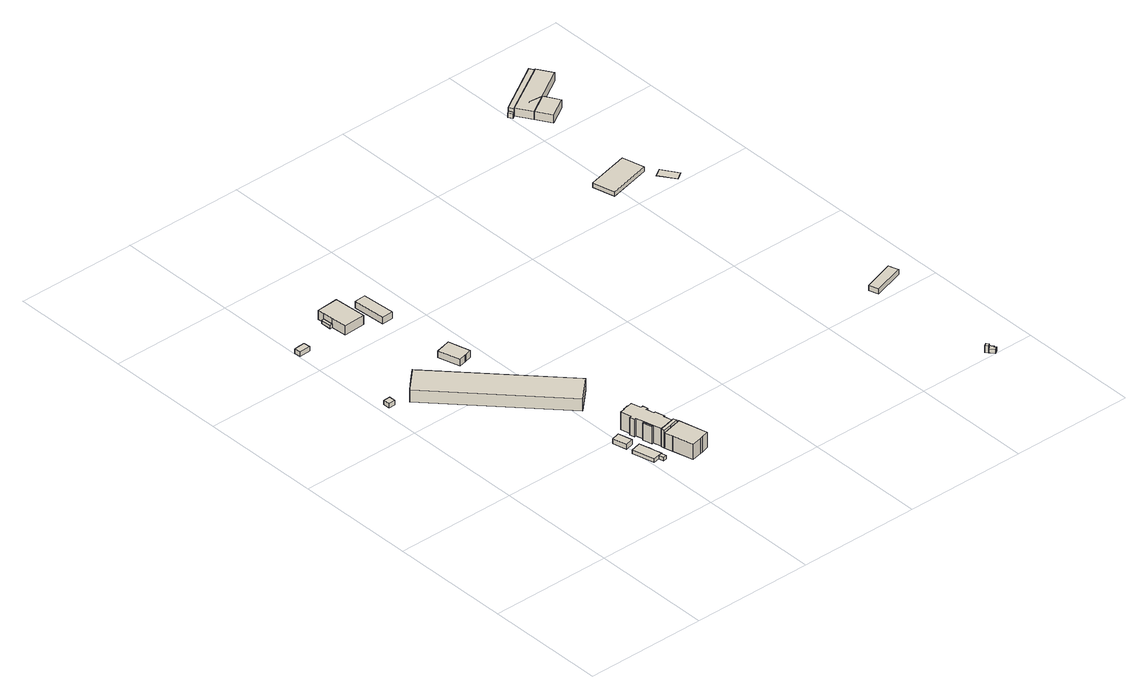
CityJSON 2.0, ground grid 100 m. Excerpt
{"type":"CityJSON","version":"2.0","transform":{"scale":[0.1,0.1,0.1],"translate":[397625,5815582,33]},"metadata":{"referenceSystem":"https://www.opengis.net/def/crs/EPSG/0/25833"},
"CityObjects":{
"building1":{"type":"Building","attributes":{"Gemeindeschluessel":"11000009","BezugspunktDach":"2200","function":"31001_2000","measuredHeight":3.79,"storeysAboveGround":1},"address":[{"country":"Germany","locality":"Berlin","thoroughfareNumber":"1 (71)","thoroughfareName":"Kiehnwerderallee"}],"geometry":[{"type":"Solid","lod":"1","boundaries":[[[[0,1,2,3]],[[4,5,6,7]],[[4,7,3,2]],[[5,4,2,1]],[[6,5,1,0]],[[7,6,0,3]]]]}]},
"building2":{"type":"Building","attributes":{"Gemeindeschluessel":"11000009","BezugspunktDach":"2200","function":"31001_1312","measuredHeight":3.89,"storeysAboveGround":1},"address":[{"country":"Germany","locality":"Berlin","thoroughfareNumber":"1 (1)","thoroughfareName":"Kiehnwerderallee"}],"geometry":[{"type":"Solid","lod":"1","boundaries":[[[[8,9,10,11,12,13]],[[14,15,16,17,18,19]],[[14,19,13,12]],[[15,14,12,11]],[[16,15,11,10]],[[17,16,10,9]],[[18,17,9,8]],[[19,18,8,13]]]]}]},
"building3":{"type":"Building","attributes":{"Gemeindeschluessel":"11000009","function":"31001_9998"},"address":[{"country":"Germany","locality":"Berlin","thoroughfareNumber":"2 (4)","thoroughfareName":"Kiehnwerderallee"}],"children":["building3-1","building3-2"]},
"building3-1":{"type":"BuildingPart","attributes":{"BezugspunktDach":"2200","measuredHeight":3,"storeysAboveGround":1},"parents":["building3"],"geometry":[{"type":"Solid","lod":"1","boundaries":[[[[20,21,22,23,24,25,26,27,28,29,30,31]],[[32,33,34,35,36,37,38,39,40,41,42,43]],[[32,43,31,30]],[[33,32,30,29]],[[34,33,29,28]],[[35,34,28,27]],[[36,35,27,26]],[[37,36,26,25]],[[38,37,25,24]],[[39,38,24,23]],[[40,39,23,22]],[[41,40,22,21]],[[42,41,21,20]],[[43,42,20,31]]]]}]},
"building3-2":{"type":"BuildingPart","attributes":{"BezugspunktDach":"2200","measuredHeight":3,"storeysAboveGround":1},"parents":["building3"],"geometry":[{"type":"Solid","lod":"1","boundaries":[[[[21,22,23,24,44]],[[38,39,40,41,45]],[[38,45,44,24]],[[39,38,24,23]],[[40,39,23,22]],[[41,40,22,21]],[[45,41,21,44]]]]}]},
"building4":{"type":"Building","attributes":{"Gemeindeschluessel":"11000009","BezugspunktDach":"2200","function":"31001_2081","measuredHeight":4.15,"storeysAboveGround":1},"address":[{"country":"Germany","locality":"Berlin","thoroughfareNumber":"2 (1)","thoroughfareName":"Kiehnwerderallee"}],"geometry":[{"type":"Solid","lod":"1","boundaries":[[[[46,47,48,49]],[[50,51,52,53]],[[50,53,49,48]],[[51,50,48,47]],[[52,51,47,46]],[[53,52,46,49]]]]}]},
"building5":{"type":"Building","attributes":{"Gemeindeschluessel":"11000009","BezugspunktDach":"2200","function":"31001_2143","measuredHeight":11.48,"storeysAboveGround":1},"address":[{"country":"Germany","locality":"Berlin","thoroughfareNumber":"1 (70)","thoroughfareName":"Kiehnwerderallee"}],"geometry":[{"type":"Solid","lod":"1","boundaries":[[[[54,55,56,57,58]],[[59,60,61,62,63]],[[59,63,58,57]],[[60,59,57,56]],[[61,60,56,55]],[[62,61,55,54]],[[63,62,54,58]]]]}]},
"building6":{"type":"Building","attributes":{"Gemeindeschluessel":"11000009","BezugspunktDach":"2200","function":"51009_1610","measuredHeight":3.1,"storeysAboveGround":0},"address":[{"country":"Germany","locality":"Berlin"}],"geometry":[{"type":"Solid","lod":"1","boundaries":[[[[64,65,66,67]],[[68,69,70,71]],[[68,71,67,66]],[[69,68,66,65]],[[70,69,65,64]],[[71,70,64,67]]]]}]},
"building7":{"type":"Building","attributes":{"name":"Altes Eierhäuschen","Gemeindeschluessel":"11000009","function":"31001_2081"},"address":[{"country":"Germany","locality":"Berlin","thoroughfareNumber":"2","thoroughfareName":"Kiehnwerderallee"}],"children":["building7-1","building7-2","building7-3","building7-4"]},
"building7-1":{"type":"BuildingPart","attributes":{"BezugspunktDach":"2200","measuredHeight":15.77,"storeysAboveGround":1},"parents":["building7"],"geometry":[{"type":"MultiSurface","lod":"1","boundaries":[[[72,73,74,75,76,77,78,79,80,81,82,83,84,85,86,87,88,89,90,91,92,93,94,95,96]],[[97,98,99,100,101,102,103,104,105,106,107,108,109,110,111,112,113,114,115,116,117,118,119,120,121]],[[97,121,96,95]],[[98,97,95,94]],[[99,98,94,93]],[[100,99,93,92]],[[101,100,92,91]],[[102,101,91,90]],[[103,102,90,89]],[[104,103,89,88]],[[105,104,88,87]],[[106,105,87,86]],[[107,106,86,85]],[[108,107,85,84]],[[109,108,84,83]],[[110,109,83,82]],[[111,110,82,81]],[[114,113,79,78]],[[115,114,78,77]],[[116,122,123,77,76]],[[117,116,76,75]],[[118,117,75,74]],[[119,118,74,73]],[[120,119,73,72]],[[121,120,72,96]],[[112,124,125,80]],[[111,81,125,126,124]],[[113,127,112,80,79]],[[115,128,123,122,116]]]}]},
"building7-2":{"type":"BuildingPart","attributes":{"BezugspunktDach":"2200","measuredHeight":14.61,"storeysAboveGround":1},"parents":["building7"],"geometry":[{"type":"Solid","lod":"1","boundaries":[[[[129,130,123,122,131]],[[116,115,114,132,133]],[[116,133,131,122]],[[114,115,123,130]],[[132,114,130,129]],[[133,132,129,131]],[[116,122,123,115]]]]}]},
"building7-3":{"type":"BuildingPart","attributes":{"BezugspunktDach":"2200","measuredHeight":15.71,"storeysAboveGround":1},"parents":["building7"],"geometry":[{"type":"MultiSurface","lod":"1","boundaries":[[[134,135,136,137,81,125,138]],[[124,111,139,140,141,142,143]],[[80,112,124,143,138,125],[80,79,113,112]],[[144,81,125,81]],[[139,111,81,137]],[[140,139,137,136]],[[145,146,147,140,136,135]],[[141,140,148]],[[149,145,141,135,134]],[[143,142,134,138]],[[124,112,80,125]],[[80,112,113,79]],[[111,124,150,125,81,144]],[[141,148,146,145]],[[148,140,147,146]],[[142,151,141,145,149]]]}]},
"building7-4":{"type":"BuildingPart","attributes":{"BezugspunktDach":"2200","measuredHeight":13.92,"storeysAboveGround":1},"parents":["building7"],"geometry":[{"type":"MultiSurface","lod":"1","boundaries":[[[152,153,154,155,156,157,158,147,146,149]],[[148,140,159,160,161,162,163,164,165,142]],[[142,141,148]],[[159,140,147,158]],[[160,159,158,157]],[[161,160,157,156]],[[162,161,156,155]],[[163,162,155,154]],[[164,163,154,153]],[[165,164,153,152]],[[142,165,152,149]],[[148,141,145,146]],[[149,145,141,142]],[[147,140,148,146]]]}]},
"building8":{"type":"Building","attributes":{"Gemeindeschluessel":"11000009","BezugspunktDach":"2200","function":"31001_1312","measuredHeight":7.79,"storeysAboveGround":1},"address":[{"country":"Germany","locality":"Berlin","thoroughfareNumber":"1 (3)","thoroughfareName":"Kiehnwerderallee"}],"geometry":[{"type":"Solid","lod":"1","boundaries":[[[[166,167,168,169,170,171]],[[172,173,174,69,68,175]],[[172,175,171,170]],[[173,172,170,169]],[[174,173,169,168]],[[69,174,168,167]],[[68,69,167,166]],[[175,68,166,171]]]]}]},
"building9":{"type":"Building","attributes":{"Gemeindeschluessel":"11000009","BezugspunktDach":"2200","function":"31001_1312","measuredHeight":6.45,"storeysAboveGround":1},"address":[{"country":"Germany","locality":"Berlin","thoroughfareNumber":"1 (22)","thoroughfareName":"Kiehnwerderallee"}],"geometry":[{"type":"Solid","lod":"1","boundaries":[[[[176,177,178,179,180,181,182,183]],[[184,185,186,187,188,189,190,191]],[[184,191,183,182]],[[185,184,182,181]],[[186,185,181,180]],[[187,186,180,179]],[[188,187,179,178]],[[189,188,178,177]],[[190,189,177,176]],[[191,190,176,183]]]]}]},
"building10":{"type":"Building","attributes":{"Gemeindeschluessel":"11000009","BezugspunktDach":"2200","function":"31001_2143","measuredHeight":6.16,"storeysAboveGround":1},"address":[{"country":"Germany","locality":"Berlin","thoroughfareNumber":"1 (4)","thoroughfareName":"Kiehnwerderallee"}],"geometry":[{"type":"Solid","lod":"1","boundaries":[[[[192,193,194,195]],[[196,197,198,199]],[[196,199,195,194]],[[197,196,194,193]],[[198,197,193,192]],[[199,198,192,195]]]]}]},
"building11":{"type":"Building","attributes":{"Gemeindeschluessel":"11000009","function":"31001_9998"},"address":[{"country":"Germany","locality":"Berlin","thoroughfareNumber":"10 (11)","thoroughfareName":"Nalepastraße"}],"children":["building11-1","building11-2"]},
"building11-1":{"type":"BuildingPart","attributes":{"BezugspunktDach":"2200","measuredHeight":5.87,"storeysAboveGround":2},"parents":["building11"],"geometry":[{"type":"MultiSurface","lod":"1","boundaries":[[[200,201,202,203]],[[204,205,206,207]],[[204,207,203,202]],[[208,209,202,201]],[[205,204,210,211,212]],[[213,208,214,201,200]],[[206,205,212,215,216]],[[207,206,200,203]],[[212,211,210,209,208]],[[216,215,212,214,208,213]]]}]},
"building11-2":{"type":"BuildingPart","attributes":{"BezugspunktDach":"2200","measuredHeight":3.31,"storeysAboveGround":2},"parents":["building11"],"geometry":[{"type":"MultiSurface","lod":"1","boundaries":[[[217,218,219,220,221,209,208,213]],[[212,211,222,223,224,225,226,215]],[[222,211,209,221]],[[223,222,221,220]],[[224,223,220,219]],[[225,224,219,218]],[[226,225,218,217]],[[215,226,217,213]],[[212,215,213,208,227]],[[211,212,208,209]]]}]},
"building12":{"type":"Building","attributes":{"Gemeindeschluessel":"11000009","BezugspunktDach":"2200","function":"31001_2000","measuredHeight":4.44,"storeysAboveGround":1},"address":[{"country":"Germany","locality":"Berlin","thoroughfareNumber":"12 (7)","thoroughfareName":"Nalepastraße"}],"geometry":[{"type":"Solid","lod":"1","boundaries":[[[[228,229,230,231,232]],[[233,234,235,236,237]],[[233,237,232,231]],[[234,233,231,230]],[[235,234,230,229]],[[236,235,229,228]],[[237,236,228,232]]]]}]},
"building13":{"type":"Building","attributes":{"Gemeindeschluessel":"11000011","BezugspunktDach":"2200","function":"31001_2200","measuredHeight":3.89,"storeysAboveGround":1},"address":[{"country":"Germany","locality":"Berlin","thoroughfareNumber":"11 (9)","thoroughfareName":"Köpenicker Chaussee"}],"geometry":[{"type":"Solid","lod":"1","boundaries":[[[[238,239,240,241]],[[242,243,244,245]],[[242,245,241,240]],[[243,242,240,239]],[[244,243,239,238]],[[245,244,238,241]]]]}]},
"building14":{"type":"Building","attributes":{"Gemeindeschluessel":"11000011","BezugspunktDach":"2200","function":"31001_2310","measuredHeight":0.088,"storeysAboveGround":2},"address":[{"country":"Germany","locality":"Berlin","thoroughfareNumber":"15","thoroughfareName":"Köpenicker Chaussee"}],"geometry":[{"type":"Solid","lod":"1","boundaries":[[[[246,247,248,249]],[[250,251,252,253]],[[250,253,249,248]],[[251,250,248,247]],[[252,251,247,246]],[[253,252,246,249]]]]}]},
"building15":{"type":"Building","attributes":{"Gemeindeschluessel":"11000011","function":"31001_2143"},"address":[{"country":"Germany","locality":"Berlin","thoroughfareNumber":"11 (4)","thoroughfareName":"Köpenicker Chaussee"}],"children":["building15-1","building15-2","building15-3","building15-4"]},
"building15-1":{"type":"BuildingPart","attributes":{"BezugspunktDach":"2200","measuredHeight":8.02,"storeysAboveGround":1},"parents":["building15"],"geometry":[{"type":"MultiSurface","lod":"1","boundaries":[[[254,255,256,257]],[[258,259,260,261]],[[262,263,257,256]],[[259,258,256,255]],[[260,259,255,254]],[[261,260,254,257]],[[258,264,261,263,262]]]}]},
"building15-2":{"type":"BuildingPart","attributes":{"BezugspunktDach":"2200","measuredHeight":6.53,"storeysAboveGround":1},"parents":["building15"],"geometry":[{"type":"MultiSurface","lod":"1","boundaries":[[[265,262,266,267]],[[268,258,269,270]],[[268,270,267,266]],[[258,268,266,262]],[[269,261,263,265]],[[270,269,265,267],[271,272,273,269]],[[258,262,263,261]],[[272,271,269,273]]]}]},
"building15-3":{"type":"BuildingPart","attributes":{"BezugspunktDach":"2200","measuredHeight":8.02,"storeysAboveGround":1},"parents":["building15"],"geometry":[{"type":"Solid","lod":"1","boundaries":[[[[274,275,276,277,254]],[[278,279,280,281,260]],[[278,260,254,277]],[[279,278,277,276]],[[280,279,276,275]],[[281,280,275,274]],[[260,281,274,254]]]]}]},
"building15-4":{"type":"BuildingPart","attributes":{"BezugspunktDach":"2200","measuredHeight":4.21,"storeysAboveGround":1},"parents":["building15"],"geometry":[{"type":"Solid","lod":"1","boundaries":[[[[282,273,272,283]],[[271,269,284,285]],[[271,285,283,272]],[[284,269,273,282]],[[285,284,282,283]],[[271,272,273,269]]]]}]}
},
"vertices":[
[59,2331,50],[114,2332,50],[113,2385,50],[58,2384,50],[113,2385,12],[114,2332,12],[59,2331,12],[58,2384,12],
[5,3207,47],[99,3213,47],[95,3267,47],[90,3267,47],[59,3265,47],[2,3261,47],[59,3265,8],[90,3267,8],[95,3267,8],[99,3213,8],[5,3207,8],[2,3261,8],
[1016,609,40],[1069,621,40],[1078,579,40],[1109,586,40],[1098,629,40],[1102,630,40],[1084,706,40],[1085,706,40],[1077,739,40],[1076,739,40],[1057,815,40],[972,794,40],[1057,815,10],[1076,739,10],[1077,739,10],[1085,706,10],[1084,706,10],[1102,630,10],[1098,629,10],[1109,586,10],[1078,579,10],[1069,621,10],[1016,609,10],[972,794,10],
[1069,622,40],[1069,622,10],
[975,856,53],[1043,873,53],[1015,988,53],[947,972,53],[1015,988,11],[1043,873,11],[975,856,11],[947,972,11],
[1051,1405,114],[1229,1573,114],[392,2458,114],[303,2374,114],[215,2290,114],[303,2374,10],[392,2458,10],[1229,1573,10],[1051,1405,10],[215,2290,10],
[386,3318,36],[406,3320,36],[401,3404,36],[382,3402,36],[401,3404,6],[406,3320,6],[386,3318,6],[382,3402,6],
[1122,973,162],[1106,970,162],[1116,930,162],[1131,934,162],[1147,867,162],[1166,789,162],[1166,788,162],[1183,722,162],[1245,737,162],[1308,752,162],[1292,819,162],[1302,821,162],[1283,900,162],[1273,897,162],[1257,963,162],[1274,967,162],[1264,1010,162],[1247,1006,162],[1226,1090,162],[1184,1079,162],[1184,1082,162],[1163,1077,162],[1142,1072,162],[1143,1069,162],[1101,1059,162],[1143,1069,11],[1142,1072,11],[1163,1077,11],[1184,1082,11],[1184,1079,11],[1226,1090,11],[1247,1006,11],[1264,1010,11],[1274,967,11],[1257,963,11],[1273,897,11],[1283,900,11],[1302,821,11],[1292,819,11],[1308,752,11],[1245,737,11],[1183,722,11],[1166,788,11],[1166,789,11],[1147,867,11],[1131,934,11],[1116,930,11],[1106,970,11],[1122,973,11],[1101,1059,11],[1147,867,158],[1166,789,158],[1251,738,11],[1251,738,162],[1251,738,45],[1196,725,11],[1166,789,85],
[1151,785,158],[1166,788,158],[1132,863,158],[1151,785,11],[1132,863,11],
[1184,691,162],[1258,709,162],[1331,726,162],[1324,756,162],[1178,720,162],[1324,756,11],[1331,726,11],[1258,709,11],[1184,691,11],[1178,720,11],[1308,752,73],[1258,709,143],[1270,712,143],[1331,726,143],[1270,712,11],[1184,691,143],[1251,738,158],[1199,695,11],
[1201,623,143],[1203,623,143],[1243,452,143],[1328,473,143],[1354,480,143],[1412,494,143],[1355,732,143],[1355,732,11],[1412,494,11],[1354,480,11],[1328,473,11],[1243,452,11],[1203,623,11],[1201,623,11],
[401,3404,84],[406,3320,84],[414,3191,84],[595,3202,84],[578,3468,84],[398,3458,84],[578,3468,6],[595,3202,6],[414,3191,6],[398,3458,6],
[765,2374,67],[827,2390,67],[836,2392,67],[890,2406,67],[843,2588,67],[780,2572,67],[771,2569,67],[718,2556,67],[771,2569,10],[780,2572,10],[843,2588,10],[890,2406,10],[836,2392,10],[827,2390,10],[765,2374,10],[718,2556,10],
[698,3115,62],[794,3122,62],[776,3395,62],[682,3389,62],[776,3395,6],[794,3122,6],[698,3115,6],[682,3389,6],
[3646,40,60],[3668,56,60],[3652,77,60],[3630,61,60],[3652,77,1],[3668,56,1],[3646,40,1],[3630,61,1],[3668,56,35],[3652,77,35],[3652,77,24],[3652,77,2],[3668,56,2],[3646,40,35],[3668,56,23],[3646,40,2],[3646,40,14],
[3676,1,35],[3701,19,35],[3690,33,35],[3697,38,35],[3662,85,35],[3662,85,2],[3697,38,2],[3690,33,2],[3701,19,2],[3676,1,2],[3668,56,28],
[3530,1066,53],[3789,1150,53],[3781,1174,53],[3763,1231,53],[3504,1147,53],[3763,1231,9],[3781,1174,9],[3789,1150,9],[3530,1066,9],[3504,1147,9],
[2928,3177,43],[3281,3261,43],[3239,3444,43],[2885,3359,43],[3239,3444,4],[3281,3261,4],[2928,3177,4],[2885,3359,4],
[3399,3034,5],[3460,3076,5],[3372,3207,5],[3310,3164,5],[3372,3207,4],[3460,3076,4],[3399,3034,4],[3310,3164,4],
[3111,4227,82],[3526,4477,82],[3452,4600,82],[3035,4353,82],[3452,4600,10],[3526,4477,10],[3111,4227,10],[3035,4353,10],[3452,4600,75],[3035,4353,75],[3451,4599,10],
[3029,4349,75],[3427,4642,75],[3012,4392,75],[3427,4642,10],[3029,4349,10],[3012,4392,10],[3014,4387,10],[3014,4387,47],[3029,4349,47],
[3185,4105,82],[3347,4203,82],[3275,4325,82],[3156,4339,82],[3156,4339,10],[3275,4325,10],[3347,4203,10],[3185,4105,10],
[3009,4337,47],[2988,4372,47],[3009,4337,10],[2988,4372,10]
]}
